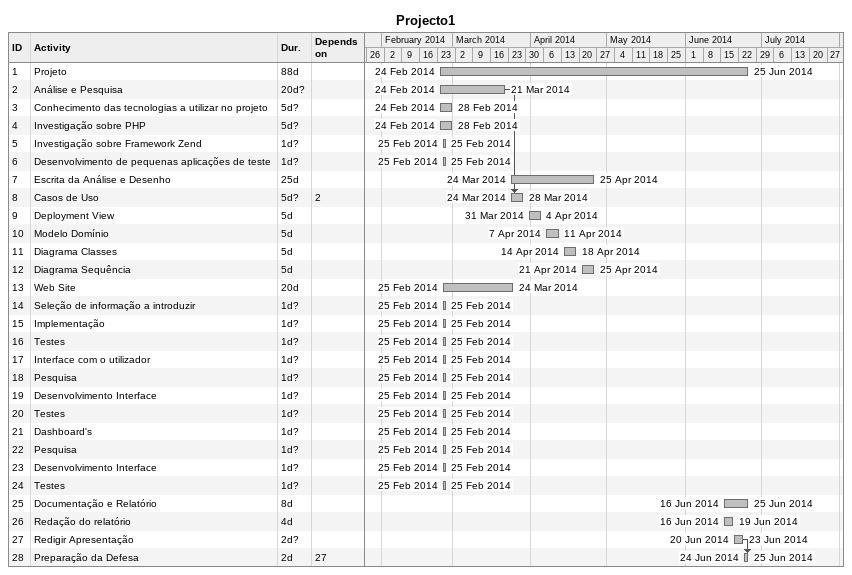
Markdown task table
Projecto1

| ID | Task | Duration | Start | Finish | Predecessors |
|---|---|---|---|---|---|
| 1 | Projeto | 88d | 2014-02-24 | 2014-06-25 |  |
| 2 | Análise e Pesquisa | 20d? | 2014-02-24 | 2014-03-21 |  |
| 3 | Conhecimento das tecnologias a utilizar no projeto | 5d? | 2014-02-24 | 2014-02-28 |  |
| 4 | Investigação sobre PHP | 5d? | 2014-02-24 | 2014-02-28 |  |
| 5 | Investigação sobre Framework Zend | 1d? | 2014-02-25 | 2014-02-25 |  |
| 6 | Desenvolvimento de pequenas aplicações de teste | 1d? | 2014-02-25 | 2014-02-25 |  |
| 7 | Escrita da Análise e Desenho | 25d | 2014-03-24 | 2014-04-25 |  |
| 8 | Casos de Uso | 5d? | 2014-03-24 | 2014-03-28 | 2 |
| 9 | Deployment View | 5d | 2014-03-31 | 2014-04-04 |  |
| 10 | Modelo Domínio | 5d | 2014-04-07 | 2014-04-11 |  |
| 11 | Diagrama Classes | 5d | 2014-04-14 | 2014-04-18 |  |
| 12 | Diagrama Sequência | 5d | 2014-04-21 | 2014-04-25 |  |
| 13 | Web Site | 20d | 2014-02-25 | 2014-03-24 |  |
| 14 | Seleção de informação a introduzir | 1d? | 2014-02-25 | 2014-02-25 |  |
| 15 | Implementação | 1d? | 2014-02-25 | 2014-02-25 |  |
| 16 | Testes | 1d? | 2014-02-25 | 2014-02-25 |  |
| 17 | Interface com o utilizador | 1d? | 2014-02-25 | 2014-02-25 |  |
| 18 | Pesquisa | 1d? | 2014-02-25 | 2014-02-25 |  |
| 19 | Desenvolvimento Interface | 1d? | 2014-02-25 | 2014-02-25 |  |
| 20 | Testes | 1d? | 2014-02-25 | 2014-02-25 |  |
| 21 | Dashboard's | 1d? | 2014-02-25 | 2014-02-25 |  |
| 22 | Pesquisa | 1d? | 2014-02-25 | 2014-02-25 |  |
| 23 | Desenvolvimento Interface | 1d? | 2014-02-25 | 2014-02-25 |  |
| 24 | Testes | 1d? | 2014-02-25 | 2014-02-25 |  |
| 25 | Documentação e Relatório | 8d | 2014-06-16 | 2014-06-25 |  |
| 26 | Redação do relatório | 4d | 2014-06-16 | 2014-06-19 |  |
| 27 | Redigir Apresentação | 2d? | 2014-06-20 | 2014-06-23 |  |
| 28 | Preparação da Defesa | 2d | 2014-06-24 | 2014-06-25 | 27 |
